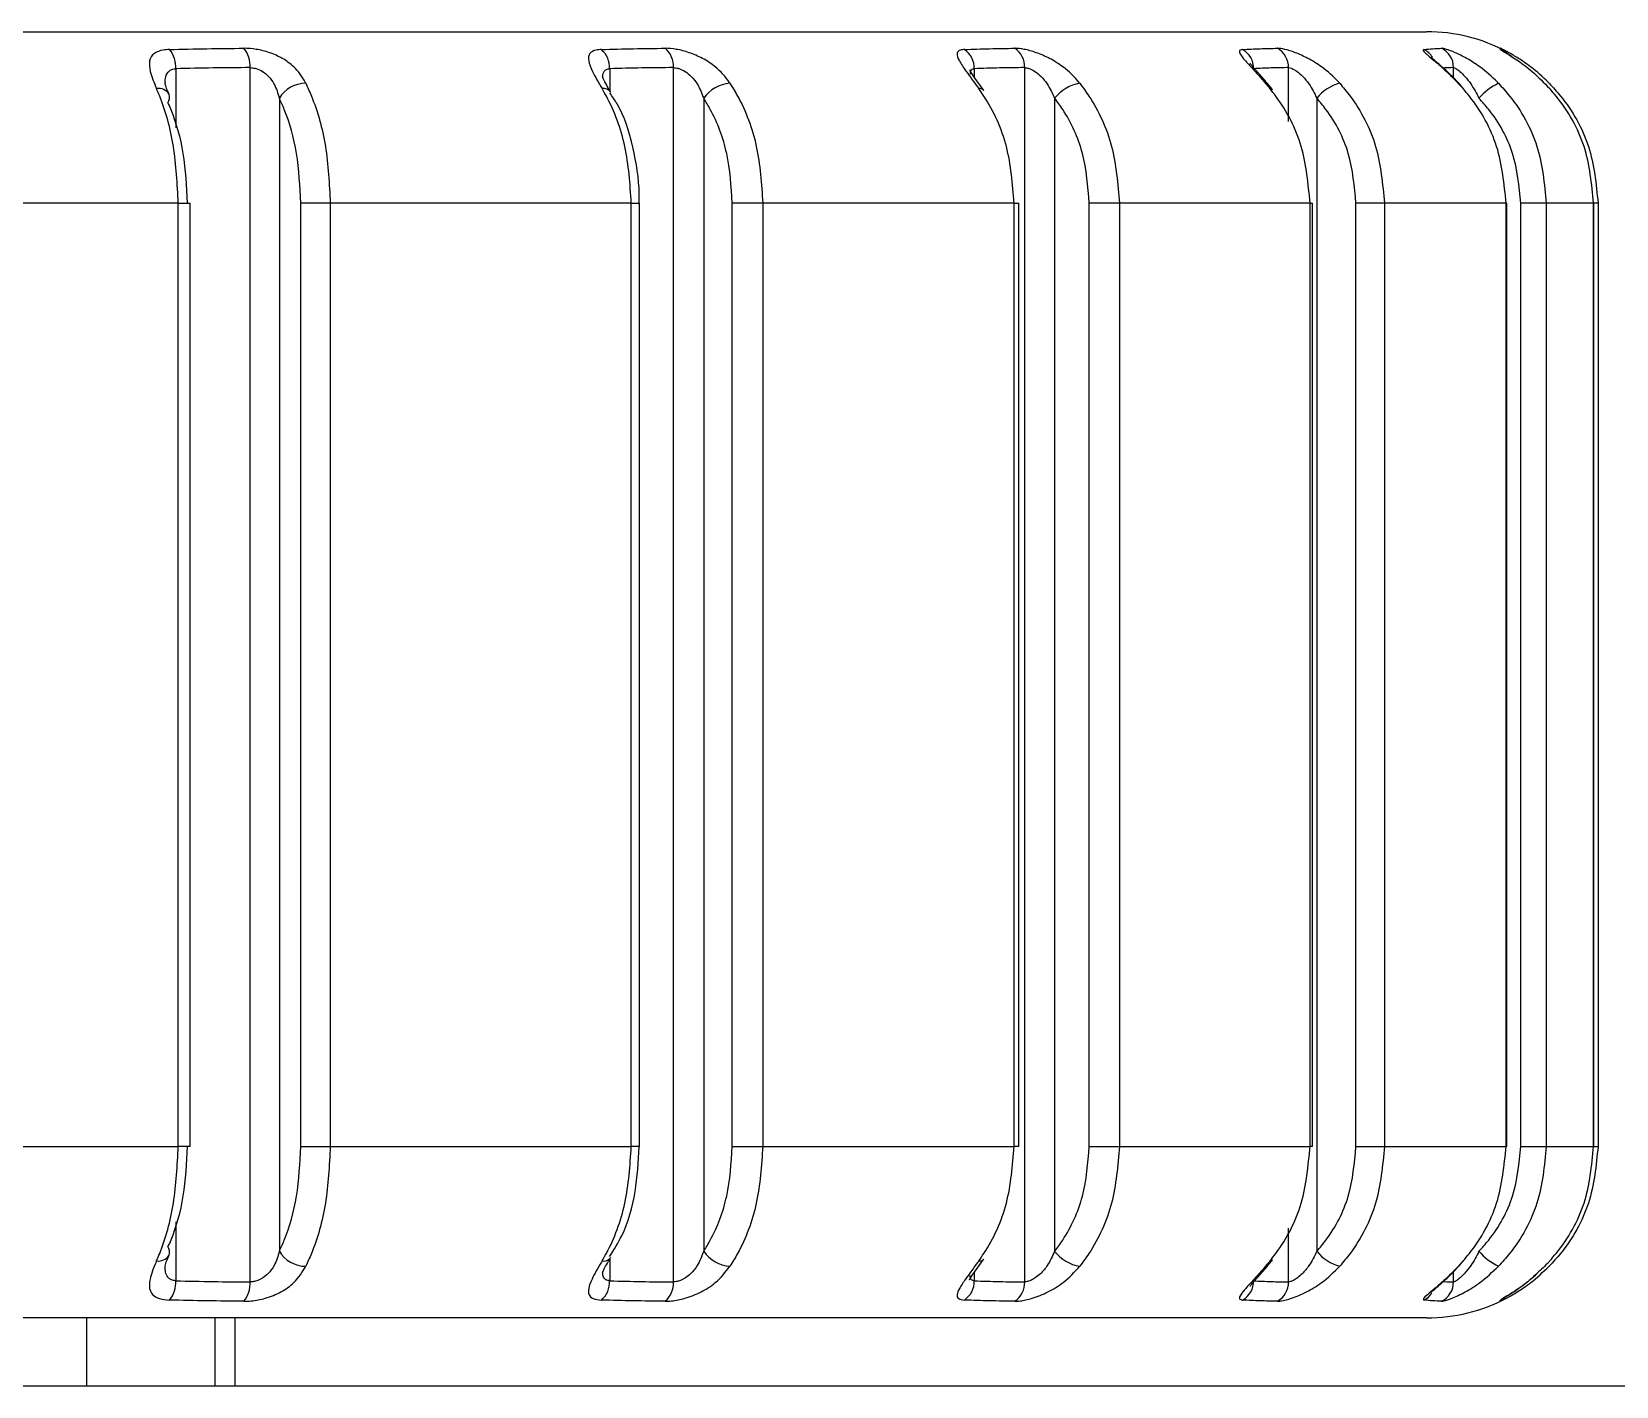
# Model space of a CAD drawing. Header units: millimetres. Extents: x -2889 to 8174, y 2447 to 8478.
# Drawn here: x 1574.374 to 1578.069, y 3410.415 to 3413.575 of the extents above; entities that cross this region are included whole.
import ezdxf

# ---------------------------------------------------------------- set-up
doc = ezdxf.new("R2010")
doc.units = ezdxf.units.MM

msp = doc.modelspace()

# ---------------------------------------------------------------- linework, layer by layer
at = {"color": 7, "linetype": 'Continuous', "lineweight": 25}
for p, q in [((1566.4263, 3413.5751), (1577.6263, 3413.5751)), ((1574.883, 3410.659), (1574.883, 3413.4913)), ((1575.8701, 3410.659), (1575.8701, 3413.4913)), ((1576.6892, 3410.659), (1576.6892, 3413.4913)), ((1574.9513, 3413.4199), (1574.9513, 3410.7304)), ((1575.9407, 3413.4199), (1575.9407, 3410.7304)), ((1576.7591, 3413.4199), (1576.7591, 3410.7304)), ((1577.3706, 3413.4199), (1577.3706, 3410.7304)), ((1574.7155, 3413.1751), (1573.9283, 3413.1751)), ((1574.7155, 3410.9751), (1574.7155, 3413.1751)), ((1574.7431, 3410.9751), (1574.7431, 3413.1751)), ((1575.0699, 3413.1751), (1575.0012, 3413.1751)), ((1575.0012, 3410.9751), (1575.0012, 3413.1751)), ((1575.7719, 3413.1751), (1575.0699, 3413.1751)), ((1575.0699, 3413.1751), (1575.0699, 3410.9751)), ((1575.7719, 3410.9751), (1575.7719, 3413.1751)), ((1575.7907, 3410.9751), (1575.7907, 3413.1751)), ((1576.0784, 3413.1751), (1576.0075, 3413.1751)), ((1576.0075, 3410.9751), (1576.0075, 3413.1751)), ((1576.6646, 3413.1751), (1576.0784, 3413.1751)), ((1576.0784, 3413.1751), (1576.0784, 3410.9751)), ((1576.6646, 3410.9751), (1576.6646, 3413.1751)), ((1576.6646, 3413.1751), (1576.6759, 3413.1751)), ((1576.6759, 3410.9751), (1576.6759, 3413.1751)), ((1576.9099, 3413.1751), (1576.8398, 3413.1751)), ((1576.8398, 3410.9751), (1576.8398, 3413.1751)), ((1577.3545, 3413.1751), (1576.9099, 3413.1751)), ((1576.9099, 3413.1751), (1576.9099, 3410.9751)), ((1577.3545, 3410.9751), (1577.3545, 3413.1751)), ((1577.3545, 3413.1751), (1577.3601, 3413.1751)), ((1577.3601, 3410.9751), (1577.3601, 3413.1751)), ((1577.5279, 3413.1751), (1577.4617, 3413.1751)), ((1577.4617, 3410.9751), (1577.4617, 3413.1751)), ((1577.8117, 3413.1751), (1577.5279, 3413.1751)), ((1577.5279, 3413.1751), (1577.5279, 3410.9751)), ((1577.8117, 3410.9751), (1577.8117, 3413.1751)), ((1577.8117, 3413.1751), (1577.8135, 3413.1751)), ((1577.8135, 3410.9751), (1577.8135, 3413.1751)), ((1577.8461, 3410.9751), (1577.8461, 3413.1751)), ((1577.9055, 3413.1751), (1577.8461, 3413.1751)), ((1578.0159, 3413.1751), (1577.9055, 3413.1751)), ((1577.9055, 3413.1751), (1577.9055, 3410.9751)), ((1578.0159, 3410.9751), (1578.0159, 3413.1751)), ((1578.0159, 3413.1751), (1578.016, 3413.1751)), ((1578.016, 3410.9751), (1578.016, 3413.1751)), ((1578.0261, 3413.1751), (1578.0261, 3410.9751)), ((1573.9283, 3410.9751), (1574.7155, 3410.9751)), ((1575.0012, 3410.9751), (1575.0699, 3410.9751)), ((1575.0699, 3410.9751), (1575.7719, 3410.9751)), ((1575.79, 3410.9744), (1575.7901, 3410.9751)), ((1576.0075, 3410.9751), (1576.0784, 3410.9751)), ((1576.0784, 3410.9751), (1576.6646, 3410.9751)), ((1576.6759, 3410.9751), (1576.6646, 3410.9751)), ((1576.8398, 3410.9751), (1576.9099, 3410.9751)), ((1576.9099, 3410.9751), (1577.3545, 3410.9751)), ((1577.3601, 3410.9751), (1577.3545, 3410.9751)), ((1577.4617, 3410.9751), (1577.5279, 3410.9751)), ((1577.5279, 3410.9751), (1577.8117, 3410.9751)), ((1577.8135, 3410.9751), (1577.8117, 3410.9751)), ((1577.8461, 3410.9751), (1577.9055, 3410.9751)), ((1577.9055, 3410.9751), (1578.0159, 3410.9751)), ((1578.016, 3410.9751), (1578.0159, 3410.9751)), ((1577.6263, 3410.5751), (1566.4263, 3410.5751)), ((1574.5012, 3410.5751), (1574.5012, 3410.4155)), ((1574.8012, 3410.5751), (1574.8012, 3410.4155)), ((1574.8476, 3410.5751), (1574.8476, 3410.4155)), ((1629.4739, 3410.4155), (1564.4739, 3410.4155))]:
    msp.add_line(p, q, dxfattribs=at)
at = {"color": 8, "linetype": 'Continuous', "lineweight": 25}
for p, q in [((1574.7098, 3413.4887), (1574.7098, 3413.3511)), ((1575.7215, 3413.4887), (1575.7215, 3413.4384)), ((1576.5717, 3413.4887), (1576.5717, 3413.4691)), ((1577.3045, 3413.3658), (1577.3045, 3413.4913)), ((1577.6892, 3413.4673), (1577.6892, 3413.4913)), ((1574.7155, 3413.1751), (1574.7431, 3413.1751)), ((1575.7719, 3413.1751), (1575.7906, 3413.1751)), ((1578.0261, 3413.1751), (1578.016, 3413.1751)), ((1574.7431, 3410.9751), (1574.7155, 3410.9751)), ((1575.7907, 3410.9751), (1575.7719, 3410.9751)), ((1578.0159, 3410.9751), (1578.0261, 3410.9751)), ((1574.7098, 3410.7992), (1574.7098, 3410.6615)), ((1577.3045, 3410.659), (1577.3045, 3410.7844)), ((1575.7215, 3410.712), (1575.7215, 3410.6615)), ((1576.5717, 3410.6812), (1576.5717, 3410.6615)), ((1577.6892, 3410.659), (1577.6892, 3410.6829))]:
    msp.add_line(p, q, dxfattribs=at)
at = {"color": 7, "linetype": 'Continuous', "lineweight": 25, "flags": 128}
for points in [[(1577.2612, 3413.4423), (1577.2649, 3413.442), (1577.267, 3413.4404)], [(1577.267, 3410.7098), (1577.2649, 3410.7083), (1577.2612, 3410.7079)], [(1577.7134, 3410.7085), (1577.7133, 3410.7083), (1577.7116, 3410.7079)], [(1577.8048, 3410.6179), (1577.8039, 3410.6173), (1577.7978, 3410.6139)]]:
    msp.add_lwpolyline(points, dxfattribs=at)
at = {"color": 7, "linetype": 'Continuous', "lineweight": 25}
for centre, radius, start, end in [((1577.6263, 3413.1751), 0.4, 62.0225, 90), ((1574.6429, 3413.4915), 0.067, 357.6106, 38.8224), ((1574.8178, 3413.4953), 0.0654, 356.4647, 38.9804), ((1575.6646, 3413.4908), 0.0569, 357.9553, 48.7224), ((1575.8144, 3413.4942), 0.0558, 356.9536, 49.1901), ((1576.5189, 3413.4899), 0.0528, 358.766, 55.7295), ((1576.6372, 3413.4931), 0.052, 357.9866, 56.3945), ((1577.1721, 3413.4891), 0.0511, 359.5655, 60.3176), ((1577.2539, 3413.4921), 0.0506, 359.0433, 61.1013), ((1577.639, 3413.4915), 0.0501, 359.7762, 63.7422), ((1575.0136, 3413.3819), 0.073, 90.6732, 148.6115), ((1576.0086, 3413.3721), 0.083, 94.5318, 144.8623), ((1576.8323, 3413.3638), 0.0922, 99.1875, 142.5525), ((1577.4518, 3413.3543), 0.1044, 105.622, 141.0863), ((1577.8551, 3413.3283), 0.1406, 115.8226, 139.3493), ((1574.6728, 3413.4215), 0.0225, 326.1661, 18.541), ((1576.5844, 3413.4301), 0.0125, 39.0142, 100.6048), ((1574.6729, 3410.7289), 0.0224, 340.1848, 33.9309), ((1575.0136, 3410.7684), 0.073, 211.3885, 269.3268), ((1576.0086, 3410.7782), 0.083, 215.1377, 265.4682), ((1576.8323, 3410.7865), 0.0922, 217.4475, 260.8125), ((1577.4518, 3410.796), 0.1044, 218.9137, 254.378), ((1577.8551, 3410.822), 0.1406, 220.6507, 244.1774), ((1576.5844, 3410.7202), 0.0124, 259.379, 321.1248), ((1574.6429, 3410.6588), 0.067, 321.1776, 2.3894), ((1574.8178, 3410.655), 0.0654, 321.0196, 3.5353), ((1575.6646, 3410.6595), 0.0569, 311.2776, 2.0447), ((1575.8144, 3410.6561), 0.0558, 310.8099, 3.0464), ((1576.5189, 3410.6604), 0.0528, 304.2705, 1.234), ((1576.6372, 3410.6572), 0.052, 303.6055, 2.0134), ((1577.1721, 3410.6612), 0.0511, 299.6824, 0.4345), ((1577.2539, 3410.6582), 0.0506, 298.8987, 0.9567), ((1577.639, 3410.6588), 0.0501, 296.2578, 0.2238), ((1577.6263, 3410.9751), 0.4, 270, 297.7862), ((1577.7763, 3410.6616), 0.05, 296.3328, 313.7619)]:
    msp.add_arc(centre, radius, start, end, dxfattribs=at)
at = {"color": 8, "linetype": 'Continuous', "lineweight": 25}
for centre, radius, start, end in [((1577.5978, 3413.4893), 0.0496, 32.0047, 63.1173), ((1577.7763, 3413.4913), 0.05, 41.8889, 64.5849), ((1574.6699, 3413.415), 0.0278, 29.3129, 100.5239), ((1575.7074, 3413.4225), 0.0201, 34.8639, 100.1093), ((1574.6695, 3410.7364), 0.0288, 260.8169, 328.3182), ((1575.7074, 3410.7277), 0.0201, 259.8444, 325.5423), ((1577.5978, 3410.661), 0.0496, 296.8748, 325.3571)]:
    msp.add_arc(centre, radius, start, end, dxfattribs=at)
at = {"color": 7, "linetype": 'Continuous', "lineweight": 25}
for points, knots in [([(1574.6951, 3413.5335), (1574.69, 3413.5332), (1574.6757, 3413.5322), (1574.6651, 3413.5281), (1574.6538, 3413.5202), (1574.6467, 3413.5079), (1574.6491, 3413.4806), (1574.6591, 3413.4562), (1574.6649, 3413.4423)], [0, 0, 0, 0, 0.092122, 0.262386, 0.269354, 0.484813, 0.707237, 1, 1, 1, 1]), ([(1574.6951, 3413.5335), (1574.7241, 3413.5343), (1574.7819, 3413.5357), (1574.8398, 3413.5362), (1574.8686, 3413.5364)], [0, 0, 0, 0, 0.502163, 1, 1, 1, 1]), ([(1575.0128, 3413.4548), (1575.0124, 3413.4556), (1575.0055, 3413.4694), (1574.99, 3413.4906), (1574.9599, 3413.5131), (1574.9295, 3413.5267), (1574.8974, 3413.535), (1574.8781, 3413.536), (1574.8686, 3413.5364)], [0, 0, 0, 0, 0.017221, 0.303134, 0.498408, 0.673919, 0.839322, 1, 1, 1, 1]), ([(1575.7022, 3413.5335), (1575.6979, 3413.5332), (1575.6859, 3413.5322), (1575.6786, 3413.5281), (1575.672, 3413.5202), (1575.6706, 3413.5079), (1575.6813, 3413.4806), (1575.6957, 3413.4562), (1575.7038, 3413.4423)], [0, 0, 0, 0, 0.092122, 0.262386, 0.269354, 0.484813, 0.707237, 1, 1, 1, 1]), ([(1575.7022, 3413.5335), (1575.727, 3413.5343), (1575.7765, 3413.5357), (1575.8262, 3413.5362), (1575.8509, 3413.5364)], [0, 0, 0, 0, 0.502163, 1, 1, 1, 1]), ([(1576.002, 3413.4548), (1576.0015, 3413.4556), (1575.9923, 3413.4694), (1575.9732, 3413.4906), (1575.9396, 3413.5131), (1575.9079, 3413.5267), (1575.8763, 3413.535), (1575.8593, 3413.536), (1575.8509, 3413.5364)], [0, 0, 0, 0, 0.017221, 0.303134, 0.498408, 0.673919, 0.839322, 1, 1, 1, 1]), ([(1576.5486, 3413.5335), (1576.5454, 3413.5332), (1576.5362, 3413.5322), (1576.5324, 3413.5281), (1576.5309, 3413.5202), (1576.5352, 3413.5079), (1576.5539, 3413.4806), (1576.5719, 3413.4562), (1576.5821, 3413.4423)], [0, 0, 0, 0, 0.092122, 0.262386, 0.269354, 0.484813, 0.707237, 1, 1, 1, 1]), ([(1576.5486, 3413.5335), (1576.5682, 3413.5343), (1576.6072, 3413.5357), (1576.6465, 3413.5362), (1576.666, 3413.5364)], [0, 0, 0, 0, 0.502163, 1, 1, 1, 1]), ([(1576.8176, 3413.4548), (1576.8169, 3413.4556), (1576.8059, 3413.4694), (1576.784, 3413.4906), (1576.7483, 3413.5131), (1576.7166, 3413.5267), (1576.6871, 3413.535), (1576.673, 3413.536), (1576.666, 3413.5364)], [0, 0, 0, 0, 0.017221, 0.303134, 0.498408, 0.673919, 0.839322, 1, 1, 1, 1]), ([(1577.1974, 3413.5335), (1577.1953, 3413.5332), (1577.1894, 3413.5322), (1577.1894, 3413.5281), (1577.193, 3413.5202), (1577.2028, 3413.5079), (1577.2285, 3413.4806), (1577.2494, 3413.4562), (1577.2612, 3413.4423)], [0, 0, 0, 0, 0.092122, 0.262386, 0.269354, 0.484813, 0.707237, 1, 1, 1, 1]), ([(1577.1974, 3413.5335), (1577.2109, 3413.5343), (1577.2378, 3413.5357), (1577.2649, 3413.5362), (1577.2784, 3413.5364)], [0, 0, 0, 0, 0.502163, 1, 1, 1, 1]), ([(1577.4237, 3413.4548), (1577.423, 3413.4556), (1577.4105, 3413.4694), (1577.3868, 3413.4906), (1577.3506, 3413.5131), (1577.3204, 3413.5267), (1577.2941, 3413.535), (1577.2836, 3413.536), (1577.2784, 3413.5364)], [0, 0, 0, 0, 0.017221, 0.3031336, 0.4984082, 0.6739189, 0.8393223, 1, 1, 1, 1]), ([(1577.6202, 3413.5335), (1577.6193, 3413.5332), (1577.6169, 3413.5322), (1577.6206, 3413.5281), (1577.6292, 3413.5202), (1577.6441, 3413.5079), (1577.6758, 3413.4806), (1577.6986, 3413.4562), (1577.7116, 3413.4423)], [0, 0, 0, 0, 0.092122, 0.262386, 0.269354, 0.484813, 0.707237, 1, 1, 1, 1]), ([(1577.6202, 3413.5335), (1577.627, 3413.5343), (1577.6406, 3413.5357), (1577.6544, 3413.5362), (1577.6612, 3413.5364)], [0, 0, 0, 0, 0.502163, 1, 1, 1, 1]), ([(1577.7939, 3413.4548), (1577.7932, 3413.4556), (1577.7798, 3413.4694), (1577.7553, 3413.4906), (1577.7203, 3413.5131), (1577.6928, 3413.5267), (1577.6709, 3413.535), (1577.6644, 3413.536), (1577.6612, 3413.5364)], [0, 0, 0, 0, 0.017221, 0.303134, 0.498408, 0.673919, 0.839322, 1, 1, 1, 1]), ([(1577.9121, 3413.4548), (1577.9113, 3413.4556), (1577.8977, 3413.4694), (1577.8734, 3413.4906), (1577.841, 3413.5131), (1577.8176, 3413.5267), (1577.801, 3413.535), (1577.7989, 3413.536), (1577.7978, 3413.5364)], [0, 0, 0, 0, 0.017221, 0.303134, 0.498408, 0.673919, 0.839322, 1, 1, 1, 1]), ([(1577.7985, 3413.5335), (1577.7983, 3413.5343), (1577.798, 3413.5357), (1577.7978, 3413.5362), (1577.7978, 3413.5364)], [0, 0, 0, 0, 0.501974, 1, 1, 1, 1]), ([(1577.8256, 3413.5169), (1577.8201, 3413.5204), (1577.8115, 3413.5257), (1577.8053, 3413.5294), (1577.8051, 3413.5295), (1577.805, 3413.5296)], [0, 0, 0, 0, 0.560126, 0.866722, 1, 1, 1, 1]), ([(1574.883, 3413.4913), (1574.8543, 3413.4911), (1574.7965, 3413.4907), (1574.7388, 3413.4894), (1574.7098, 3413.4887)], [0, 0, 0, 0, 0.497895, 1, 1, 1, 1]), ([(1574.883, 3413.4913), (1574.8869, 3413.491), (1574.8916, 3413.4907), (1574.9016, 3413.4879), (1574.9132, 3413.4825), (1574.9278, 3413.4702), (1574.9424, 3413.4494), (1574.9479, 3413.4313), (1574.9513, 3413.4199)], [0, 0, 0, 0, 0.11624, 0.138706, 0.285713, 0.452162, 0.653789, 1, 1, 1, 1]), ([(1575.8701, 3413.4913), (1575.8455, 3413.4911), (1575.7959, 3413.4907), (1575.7464, 3413.4894), (1575.7215, 3413.4887)], [0, 0, 0, 0, 0.497895, 1, 1, 1, 1]), ([(1575.8701, 3413.4913), (1575.8736, 3413.491), (1575.8777, 3413.4907), (1575.8869, 3413.4879), (1575.8982, 3413.4825), (1575.9132, 3413.4702), (1575.9294, 3413.4494), (1575.9363, 3413.4313), (1575.9407, 3413.4199)], [0, 0, 0, 0, 0.11624, 0.138706, 0.285713, 0.452162, 0.653789, 1, 1, 1, 1]), ([(1576.594, 3413.4379), (1576.5898, 3413.4438), (1576.5798, 3413.4575), (1576.5685, 3413.4734), (1576.5623, 3413.483), (1576.5605, 3413.4868), (1576.5607, 3413.4862), (1576.5608, 3413.4861)], [0, 0, 0, 0, 0.269136, 0.626617, 0.839944, 0.975934, 1, 1, 1, 1]), ([(1576.6892, 3413.4913), (1576.6697, 3413.4911), (1576.6305, 3413.4907), (1576.5913, 3413.4894), (1576.5717, 3413.4887)], [0, 0, 0, 0, 0.497895, 1, 1, 1, 1]), ([(1576.6892, 3413.4913), (1576.692, 3413.491), (1576.6954, 3413.4907), (1576.7035, 3413.4879), (1576.7139, 3413.4825), (1576.7287, 3413.4702), (1576.7457, 3413.4494), (1576.7539, 3413.4313), (1576.7591, 3413.4199)], [0, 0, 0, 0, 0.11624, 0.138706, 0.285713, 0.452162, 0.653789, 1, 1, 1, 1]), ([(1577.2668, 3413.4403), (1577.2618, 3413.4464), (1577.2491, 3413.4621), (1577.2321, 3413.4809), (1577.2201, 3413.4944), (1577.2151, 3413.5008), (1577.2146, 3413.5015), (1577.2144, 3413.5018)], [0, 0, 0, 0, 0.223304, 0.564017, 0.780762, 0.912555, 1, 1, 1, 1]), ([(1577.3045, 3413.4913), (1577.291, 3413.4911), (1577.2639, 3413.4907), (1577.2368, 3413.4894), (1577.2232, 3413.4887)], [0, 0, 0, 0, 0.497895, 1, 1, 1, 1]), ([(1577.3045, 3413.4913), (1577.3066, 3413.491), (1577.309, 3413.4907), (1577.3157, 3413.4879), (1577.3248, 3413.4825), (1577.3388, 3413.4702), (1577.3558, 3413.4494), (1577.3648, 3413.4313), (1577.3706, 3413.4199)], [0, 0, 0, 0, 0.11624, 0.138706, 0.285713, 0.452162, 0.653789, 1, 1, 1, 1]), ([(1577.7107, 3413.4441), (1577.7059, 3413.4497), (1577.6905, 3413.4674), (1577.6672, 3413.4889), (1577.6478, 3413.5059), (1577.6394, 3413.5132), (1577.6363, 3413.5163), (1577.6365, 3413.516), (1577.6365, 3413.516)], [0, 0, 0, 0, 0.16536, 0.530363, 0.752492, 0.88644, 0.97382, 1, 1, 1, 1]), ([(1577.6892, 3413.4913), (1577.6904, 3413.491), (1577.6918, 3413.4907), (1577.6967, 3413.4879), (1577.7041, 3413.4825), (1577.7166, 3413.4702), (1577.733, 3413.4494), (1577.7425, 3413.4313), (1577.7485, 3413.4199)], [0, 0, 0, 0, 0.1162399, 0.1387058, 0.2857128, 0.4521617, 0.6537888, 1, 1, 1, 1]), ([(1577.8254, 3413.5167), (1577.8302, 3413.5137), (1577.8439, 3413.505), (1577.8766, 3413.4803), (1577.9001, 3413.4561), (1577.9135, 3413.4423)], [0, 0, 0, 0, 0.188864, 0.53906, 1, 1, 1, 1]), ([(1574.6945, 3413.4288), (1574.6922, 3413.4337), (1574.6876, 3413.4435), (1574.685, 3413.4534), (1574.6849, 3413.4548), (1574.6848, 3413.4554)], [0, 0, 0, 0, 0.366324, 0.724799, 1, 1, 1, 1]), ([(1575.0128, 3413.4548), (1575.0172, 3413.4451), (1575.0369, 3413.4023), (1575.0632, 3413.3099), (1575.0677, 3413.2201), (1575.0699, 3413.1751)], [0, 0, 0, 0, 0.129122, 0.56456, 1, 1, 1, 1]), ([(1575.724, 3413.4342), (1575.7206, 3413.4397), (1575.7135, 3413.4515), (1575.7073, 3413.4636), (1575.7048, 3413.4704), (1575.7048, 3413.4704), (1575.7048, 3413.4705)], [0, 0, 0, 0, 0.316282, 0.676359, 0.890629, 1, 1, 1, 1]), ([(1576.002, 3413.4548), (1576.008, 3413.4451), (1576.0343, 3413.4023), (1576.0695, 3413.3099), (1576.0755, 3413.2201), (1576.0784, 3413.1751)], [0, 0, 0, 0, 0.129122, 0.56456, 1, 1, 1, 1]), ([(1576.8176, 3413.4548), (1576.8248, 3413.4451), (1576.8565, 3413.4023), (1576.8991, 3413.3099), (1576.9063, 3413.2201), (1576.9099, 3413.1751)], [0, 0, 0, 0, 0.129122, 0.56456, 1, 1, 1, 1]), ([(1577.4237, 3413.4548), (1577.4319, 3413.4451), (1577.4677, 3413.4023), (1577.5157, 3413.3099), (1577.5238, 3413.2201), (1577.5279, 3413.1751)], [0, 0, 0, 0, 0.129122, 0.56456, 1, 1, 1, 1]), ([(1577.7939, 3413.4548), (1577.8027, 3413.4451), (1577.841, 3413.4023), (1577.8924, 3413.3099), (1577.9011, 3413.2201), (1577.9055, 3413.1751)], [0, 0, 0, 0, 0.129122, 0.56456, 1, 1, 1, 1]), ([(1577.9121, 3413.4548), (1577.921, 3413.4451), (1577.9602, 3413.4023), (1578.0128, 3413.3099), (1578.0217, 3413.2201), (1578.0261, 3413.1751)], [0, 0, 0, 0, 0.129122, 0.56456, 1, 1, 1, 1]), ([(1574.7155, 3413.1751), (1574.7133, 3413.22), (1574.7089, 3413.3097), (1574.6843, 3413.3969), (1574.6673, 3413.4365), (1574.6649, 3413.4423)], [0, 0, 0, 0, 0.460321, 0.920593, 1, 1, 1, 1]), ([(1575.0012, 3413.1751), (1574.9993, 3413.2144), (1574.9954, 3413.293), (1574.9724, 3413.3739), (1574.9552, 3413.4113), (1574.9513, 3413.4199)], [0, 0, 0, 0, 0.435439, 0.870878, 1, 1, 1, 1]), ([(1575.7719, 3413.1751), (1575.7689, 3413.22), (1575.7631, 3413.3097), (1575.7299, 3413.3969), (1575.7072, 3413.4365), (1575.7038, 3413.4423)], [0, 0, 0, 0, 0.460321, 0.920593, 1, 1, 1, 1]), ([(1575.7899, 3413.1751), (1575.7901, 3413.1821), (1575.7913, 3413.2263), (1575.7773, 3413.3069), (1575.7528, 3413.3887), (1575.7275, 3413.424), (1575.7216, 3413.4323)], [0, 0, 0, 0, 0.073968, 0.471364, 0.875148, 1, 1, 1, 1]), ([(1576.0075, 3413.1751), (1576.0049, 3413.2144), (1575.9997, 3413.293), (1575.9689, 3413.3739), (1575.946, 3413.4113), (1575.9407, 3413.4199)], [0, 0, 0, 0, 0.435439, 0.870878, 1, 1, 1, 1]), ([(1576.6646, 3413.1751), (1576.661, 3413.22), (1576.6539, 3413.3097), (1576.6137, 3413.3969), (1576.5861, 3413.4365), (1576.5821, 3413.4423)], [0, 0, 0, 0, 0.460321, 0.920593, 1, 1, 1, 1]), ([(1576.8398, 3413.1751), (1576.8367, 3413.2144), (1576.8304, 3413.293), (1576.7932, 3413.3739), (1576.7654, 3413.4113), (1576.7591, 3413.4199)], [0, 0, 0, 0, 0.435439, 0.870878, 1, 1, 1, 1]), ([(1577.3545, 3413.1751), (1577.3505, 3413.22), (1577.3425, 3413.3097), (1577.297, 3413.3969), (1577.2658, 3413.4365), (1577.2612, 3413.4423)], [0, 0, 0, 0, 0.460321, 0.920593, 1, 1, 1, 1]), ([(1577.4617, 3413.1751), (1577.4582, 3413.2144), (1577.4511, 3413.293), (1577.4091, 3413.3739), (1577.3777, 3413.4113), (1577.3706, 3413.4199)], [0, 0, 0, 0, 0.435439, 0.870878, 1, 1, 1, 1]), ([(1577.8117, 3413.1751), (1577.8074, 3413.22), (1577.7987, 3413.3097), (1577.75, 3413.3969), (1577.7165, 3413.4365), (1577.7116, 3413.4423)], [0, 0, 0, 0, 0.460321, 0.920593, 1, 1, 1, 1]), ([(1577.8461, 3413.1751), (1577.8423, 3413.2144), (1577.8347, 3413.293), (1577.7897, 3413.3739), (1577.7562, 3413.4113), (1577.7485, 3413.4199)], [0, 0, 0, 0, 0.435439, 0.870878, 1, 1, 1, 1]), ([(1578.0159, 3413.1751), (1578.0115, 3413.22), (1578.0027, 3413.3097), (1577.9528, 3413.3969), (1577.9185, 3413.4365), (1577.9135, 3413.4423)], [0, 0, 0, 0, 0.460321, 0.920593, 1, 1, 1, 1]), ([(1574.6915, 3413.4089), (1574.6937, 3413.4038), (1574.7087, 3413.3692), (1574.7306, 3413.2929), (1574.7344, 3413.2144), (1574.7364, 3413.1751)], [0, 0, 0, 0, 0.079415, 0.539702, 1, 1, 1, 1]), ([(1574.6649, 3410.7079), (1574.6673, 3410.7138), (1574.6843, 3410.7534), (1574.7089, 3410.8405), (1574.7133, 3410.9303), (1574.7155, 3410.9751)], [0, 0, 0, 0, 0.079407, 0.539679, 1, 1, 1, 1]), ([(1574.7364, 3410.9751), (1574.7344, 3410.9359), (1574.7306, 3410.8574), (1574.7087, 3410.7811), (1574.6937, 3410.7464), (1574.6915, 3410.7413)], [0, 0, 0, 0, 0.460298, 0.920585, 1, 1, 1, 1]), ([(1574.9513, 3410.7304), (1574.9552, 3410.739), (1574.9724, 3410.7764), (1574.9954, 3410.8573), (1574.9993, 3410.9358), (1575.0012, 3410.9751)], [0, 0, 0, 0, 0.129122, 0.564561, 1, 1, 1, 1]), ([(1575.0699, 3410.9751), (1575.0677, 3410.9302), (1575.0632, 3410.8404), (1575.0369, 3410.748), (1575.0172, 3410.7052), (1575.0128, 3410.6954)], [0, 0, 0, 0, 0.43544, 0.870878, 1, 1, 1, 1]), ([(1575.7038, 3410.7079), (1575.7072, 3410.7138), (1575.7299, 3410.7534), (1575.7631, 3410.8405), (1575.7689, 3410.9303), (1575.7719, 3410.9751)], [0, 0, 0, 0, 0.079407, 0.539679, 1, 1, 1, 1]), ([(1575.7213, 3410.718), (1575.7312, 3410.7338), (1575.7589, 3410.7776), (1575.7844, 3410.8668), (1575.7882, 3410.9393), (1575.79, 3410.9744)], [0, 0, 0, 0, 0.223451, 0.623511, 1, 1, 1, 1]), ([(1575.9407, 3410.7304), (1575.946, 3410.739), (1575.9689, 3410.7764), (1575.9997, 3410.8573), (1576.0049, 3410.9358), (1576.0075, 3410.9751)], [0, 0, 0, 0, 0.129122, 0.564561, 1, 1, 1, 1]), ([(1576.0784, 3410.9751), (1576.0755, 3410.9302), (1576.0695, 3410.8404), (1576.0343, 3410.748), (1576.008, 3410.7052), (1576.002, 3410.6954)], [0, 0, 0, 0, 0.43544, 0.870878, 1, 1, 1, 1]), ([(1576.5821, 3410.7079), (1576.5861, 3410.7138), (1576.6137, 3410.7534), (1576.6539, 3410.8405), (1576.661, 3410.9303), (1576.6646, 3410.9751)], [0, 0, 0, 0, 0.079407, 0.539679, 1, 1, 1, 1]), ([(1576.7591, 3410.7304), (1576.7654, 3410.739), (1576.7932, 3410.7764), (1576.8304, 3410.8573), (1576.8367, 3410.9358), (1576.8398, 3410.9751)], [0, 0, 0, 0, 0.129122, 0.564561, 1, 1, 1, 1]), ([(1576.9099, 3410.9751), (1576.9063, 3410.9302), (1576.8991, 3410.8404), (1576.8565, 3410.748), (1576.8248, 3410.7052), (1576.8176, 3410.6954)], [0, 0, 0, 0, 0.4354396, 0.8708783, 1, 1, 1, 1]), ([(1577.2612, 3410.7079), (1577.2658, 3410.7138), (1577.297, 3410.7534), (1577.3425, 3410.8405), (1577.3505, 3410.9303), (1577.3545, 3410.9751)], [0, 0, 0, 0, 0.0794067, 0.5396787, 1, 1, 1, 1]), ([(1577.3706, 3410.7304), (1577.3777, 3410.739), (1577.4091, 3410.7764), (1577.4511, 3410.8573), (1577.4582, 3410.9358), (1577.4617, 3410.9751)], [0, 0, 0, 0, 0.129122, 0.564561, 1, 1, 1, 1]), ([(1577.5279, 3410.9751), (1577.5238, 3410.9302), (1577.5157, 3410.8404), (1577.4677, 3410.748), (1577.4319, 3410.7052), (1577.4237, 3410.6954)], [0, 0, 0, 0, 0.43544, 0.870878, 1, 1, 1, 1]), ([(1577.7116, 3410.7079), (1577.7165, 3410.7138), (1577.75, 3410.7534), (1577.7987, 3410.8405), (1577.8074, 3410.9303), (1577.8117, 3410.9751)], [0, 0, 0, 0, 0.079407, 0.539679, 1, 1, 1, 1]), ([(1577.7485, 3410.7304), (1577.7562, 3410.739), (1577.7897, 3410.7764), (1577.8347, 3410.8573), (1577.8423, 3410.9358), (1577.8461, 3410.9751)], [0, 0, 0, 0, 0.129122, 0.564561, 1, 1, 1, 1]), ([(1577.9055, 3410.9751), (1577.9011, 3410.9302), (1577.8924, 3410.8404), (1577.841, 3410.748), (1577.8027, 3410.7052), (1577.7939, 3410.6954)], [0, 0, 0, 0, 0.43544, 0.870878, 1, 1, 1, 1]), ([(1578.0261, 3410.9751), (1578.0217, 3410.9302), (1578.0128, 3410.8404), (1577.9602, 3410.748), (1577.921, 3410.7052), (1577.9121, 3410.6954)], [0, 0, 0, 0, 0.43544, 0.870878, 1, 1, 1, 1]), ([(1577.9135, 3410.7079), (1577.9185, 3410.7138), (1577.9528, 3410.7534), (1578.0027, 3410.8405), (1578.0115, 3410.9303), (1578.0159, 3410.9751)], [0, 0, 0, 0, 0.079407, 0.539679, 1, 1, 1, 1]), ([(1574.6849, 3410.6955), (1574.6849, 3410.6955), (1574.6848, 3410.6955), (1574.6864, 3410.7026), (1574.6895, 3410.7113), (1574.693, 3410.7188), (1574.6942, 3410.7212)], [0, 0, 0, 0, 0.183069, 0.46051, 0.825479, 1, 1, 1, 1]), ([(1574.9513, 3410.7304), (1574.9479, 3410.719), (1574.9423, 3410.7003), (1574.9276, 3410.6799), (1574.9156, 3410.67), (1574.9056, 3410.6641), (1574.8981, 3410.6612), (1574.8898, 3410.6593), (1574.8858, 3410.6591), (1574.883, 3410.659)], [0, 0, 0, 0, 0.343735, 0.56662, 0.703968, 0.762734, 0.879015, 0.917663, 1, 1, 1, 1]), ([(1575.7047, 3410.6796), (1575.7047, 3410.6795), (1575.7046, 3410.6789), (1575.7052, 3410.6815), (1575.7079, 3410.6876), (1575.7138, 3410.6994), (1575.7203, 3410.71), (1575.7237, 3410.7158)], [0, 0, 0, 0, 0.013096, 0.169843, 0.37061, 0.658535, 1, 1, 1, 1]), ([(1575.9407, 3410.7304), (1575.9364, 3410.719), (1575.9292, 3410.7003), (1575.913, 3410.6799), (1575.9007, 3410.67), (1575.8908, 3410.6641), (1575.8836, 3410.6612), (1575.876, 3410.6593), (1575.8725, 3410.6591), (1575.8701, 3410.659)], [0, 0, 0, 0, 0.343735, 0.56662, 0.703968, 0.762734, 0.879015, 0.917663, 1, 1, 1, 1]), ([(1576.7591, 3410.7304), (1576.7539, 3410.719), (1576.7455, 3410.7003), (1576.7285, 3410.6799), (1576.7164, 3410.67), (1576.707, 3410.6641), (1576.7006, 3410.6612), (1576.694, 3410.6593), (1576.6912, 3410.6591), (1576.6892, 3410.659)], [0, 0, 0, 0, 0.343735, 0.56662, 0.703968, 0.762734, 0.879015, 0.917663, 1, 1, 1, 1]), ([(1577.3706, 3410.7304), (1577.3649, 3410.719), (1577.3555, 3410.7003), (1577.3385, 3410.6799), (1577.3272, 3410.67), (1577.3187, 3410.6641), (1577.3132, 3410.6612), (1577.308, 3410.6593), (1577.3059, 3410.6591), (1577.3045, 3410.659)], [0, 0, 0, 0, 0.343735, 0.56662, 0.703968, 0.762734, 0.879015, 0.917663, 1, 1, 1, 1]), ([(1577.7485, 3410.7304), (1577.7425, 3410.719), (1577.7327, 3410.7003), (1577.7164, 3410.6799), (1577.7062, 3410.67), (1577.6992, 3410.6641), (1577.6948, 3410.6612), (1577.6911, 3410.6593), (1577.69, 3410.6591), (1577.6892, 3410.659)], [0, 0, 0, 0, 0.343735, 0.56662, 0.703968, 0.762734, 0.879015, 0.917663, 1, 1, 1, 1]), ([(1574.6649, 3410.7079), (1574.6645, 3410.7071), (1574.6577, 3410.6918), (1574.649, 3410.6685), (1574.6471, 3410.6438), (1574.6542, 3410.6287), (1574.6697, 3410.6192), (1574.6867, 3410.6175), (1574.6951, 3410.6167)], [0, 0, 0, 0, 0.017352, 0.313761, 0.508689, 0.681484, 0.843326, 1, 1, 1, 1]), ([(1574.8686, 3410.6139), (1574.8741, 3410.614), (1574.8898, 3410.6145), (1574.921, 3410.6205), (1574.9564, 3410.6349), (1574.9907, 3410.6593), (1575.0047, 3410.6822), (1575.0128, 3410.6954)], [0, 0, 0, 0, 0.0960234, 0.272505, 0.4818975, 0.6989082, 1, 1, 1, 1]), ([(1575.7038, 3410.7079), (1575.7033, 3410.7071), (1575.6942, 3410.6918), (1575.6808, 3410.6685), (1575.6714, 3410.6438), (1575.6719, 3410.6287), (1575.6812, 3410.6192), (1575.6953, 3410.6175), (1575.7022, 3410.6167)], [0, 0, 0, 0, 0.017352, 0.313761, 0.508689, 0.681484, 0.843326, 1, 1, 1, 1]), ([(1575.8509, 3410.6139), (1575.8557, 3410.614), (1575.8694, 3410.6145), (1575.8992, 3410.6205), (1575.9358, 3410.6349), (1575.9739, 3410.6593), (1575.9917, 3410.6822), (1576.002, 3410.6954)], [0, 0, 0, 0, 0.0960234, 0.272505, 0.4818975, 0.6989082, 1, 1, 1, 1]), ([(1576.5821, 3410.7079), (1576.5815, 3410.7071), (1576.5704, 3410.6918), (1576.553, 3410.6685), (1576.5363, 3410.6438), (1576.5303, 3410.6287), (1576.533, 3410.6192), (1576.5435, 3410.6175), (1576.5486, 3410.6167)], [0, 0, 0, 0, 0.017352, 0.313761, 0.508689, 0.681484, 0.843326, 1, 1, 1, 1]), ([(1576.5607, 3410.664), (1576.5608, 3410.6642), (1576.561, 3410.6646), (1576.5637, 3410.6695), (1576.5702, 3410.6794), (1576.5806, 3410.6939), (1576.5898, 3410.7065), (1576.594, 3410.7124)], [0, 0, 0, 0, 0.096581, 0.230009, 0.427805, 0.734772, 1, 1, 1, 1]), ([(1576.666, 3410.6139), (1576.67, 3410.614), (1576.6811, 3410.6145), (1576.7082, 3410.6205), (1576.7443, 3410.6349), (1576.7846, 3410.6593), (1576.8054, 3410.6822), (1576.8176, 3410.6954)], [0, 0, 0, 0, 0.096023, 0.272505, 0.481898, 0.698908, 1, 1, 1, 1]), ([(1577.2612, 3410.7079), (1577.2605, 3410.7071), (1577.248, 3410.6918), (1577.2272, 3410.6685), (1577.2042, 3410.6438), (1577.1918, 3410.6287), (1577.1878, 3410.6192), (1577.1942, 3410.6175), (1577.1974, 3410.6167)], [0, 0, 0, 0, 0.017352, 0.313761, 0.508689, 0.681484, 0.843326, 1, 1, 1, 1]), ([(1577.2144, 3410.6485), (1577.2145, 3410.6487), (1577.2148, 3410.649), (1577.2177, 3410.6528), (1577.2247, 3410.6611), (1577.2353, 3410.6728), (1577.2442, 3410.6832), (1577.2481, 3410.6877)], [0, 0, 0, 0, 0.091071, 0.228953, 0.43834, 0.759304, 1, 1, 1, 1]), ([(1577.2481, 3410.6877), (1577.2521, 3410.6921), (1577.2583, 3410.699), (1577.2646, 3410.7072), (1577.2668, 3410.71)], [0, 0, 0, 0, 0.652643, 1, 1, 1, 1]), ([(1577.2784, 3410.6139), (1577.2812, 3410.614), (1577.2893, 3410.6145), (1577.3126, 3410.6205), (1577.3466, 3410.6349), (1577.3873, 3410.6593), (1577.4103, 3410.6822), (1577.4237, 3410.6954)], [0, 0, 0, 0, 0.096023, 0.272505, 0.481898, 0.698908, 1, 1, 1, 1]), ([(1577.7116, 3410.7079), (1577.7108, 3410.7071), (1577.6974, 3410.6918), (1577.6742, 3410.6685), (1577.6458, 3410.6438), (1577.6275, 3410.6287), (1577.6171, 3410.6192), (1577.6192, 3410.6175), (1577.6202, 3410.6167)], [0, 0, 0, 0, 0.017352, 0.313761, 0.508689, 0.681484, 0.843326, 1, 1, 1, 1]), ([(1577.6364, 3410.6341), (1577.6364, 3410.6342), (1577.6367, 3410.6344), (1577.6398, 3410.6374), (1577.6476, 3410.6441), (1577.6633, 3410.6579), (1577.6868, 3410.6794), (1577.7041, 3410.6988), (1577.713, 3410.7088)], [0, 0, 0, 0, 0.0464, 0.125097, 0.242476, 0.430302, 0.707522, 1, 1, 1, 1]), ([(1577.6612, 3410.6139), (1577.6629, 3410.614), (1577.6676, 3410.6145), (1577.6859, 3410.6205), (1577.7163, 3410.6349), (1577.7557, 3410.6593), (1577.7798, 3410.6822), (1577.7939, 3410.6954)], [0, 0, 0, 0, 0.096023, 0.272505, 0.481898, 0.698908, 1, 1, 1, 1]), ([(1577.7978, 3410.6139), (1577.7982, 3410.614), (1577.7992, 3410.6145), (1577.8119, 3410.6205), (1577.8374, 3410.6349), (1577.8736, 3410.6593), (1577.8979, 3410.6822), (1577.9121, 3410.6954)], [0, 0, 0, 0, 0.0960234, 0.272505, 0.4818975, 0.6989082, 1, 1, 1, 1]), ([(1577.8049, 3410.6206), (1577.8048, 3410.6206), (1577.8048, 3410.6206), (1577.8069, 3410.6218), (1577.8134, 3410.6257), (1577.8283, 3410.6349), (1577.8533, 3410.6518), (1577.8733, 3410.669), (1577.8844, 3410.6786)], [0, 0, 0, 0, 0.0198377, 0.0894482, 0.2179506, 0.4037189, 0.6673599, 1, 1, 1, 1]), ([(1577.9135, 3410.7079), (1577.9127, 3410.7071), (1577.9034, 3410.6968), (1577.8932, 3410.6876), (1577.8838, 3410.6792)], [0, 0, 0, 0, 0.0820629, 1, 1, 1, 1]), ([(1574.7098, 3410.6615), (1574.7388, 3410.6609), (1574.7965, 3410.6596), (1574.8543, 3410.6592), (1574.883, 3410.659)], [0, 0, 0, 0, 0.502105, 1, 1, 1, 1]), ([(1575.7215, 3410.6615), (1575.7464, 3410.6609), (1575.7959, 3410.6596), (1575.8455, 3410.6592), (1575.8701, 3410.659)], [0, 0, 0, 0, 0.502105, 1, 1, 1, 1]), ([(1576.5717, 3410.6615), (1576.5913, 3410.6609), (1576.6305, 3410.6596), (1576.6697, 3410.6592), (1576.6892, 3410.659)], [0, 0, 0, 0, 0.502105, 1, 1, 1, 1]), ([(1577.2232, 3410.6615), (1577.2368, 3410.6609), (1577.2639, 3410.6596), (1577.291, 3410.6592), (1577.3045, 3410.659)], [0, 0, 0, 0, 0.502105, 1, 1, 1, 1]), ([(1574.8686, 3410.6139), (1574.8398, 3410.6141), (1574.7819, 3410.6146), (1574.7241, 3410.616), (1574.6951, 3410.6167)], [0, 0, 0, 0, 0.497837, 1, 1, 1, 1]), ([(1575.8509, 3410.6139), (1575.8262, 3410.6141), (1575.7765, 3410.6146), (1575.727, 3410.616), (1575.7022, 3410.6167)], [0, 0, 0, 0, 0.497837, 1, 1, 1, 1]), ([(1576.666, 3410.6139), (1576.6465, 3410.6141), (1576.6072, 3410.6146), (1576.5682, 3410.616), (1576.5486, 3410.6167)], [0, 0, 0, 0, 0.497837, 1, 1, 1, 1]), ([(1577.2784, 3410.6139), (1577.2649, 3410.6141), (1577.2378, 3410.6146), (1577.2109, 3410.616), (1577.1974, 3410.6167)], [0, 0, 0, 0, 0.497837, 1, 1, 1, 1]), ([(1577.6612, 3410.6139), (1577.6544, 3410.6141), (1577.6406, 3410.6146), (1577.627, 3410.616), (1577.6202, 3410.6167)], [0, 0, 0, 0, 0.497837, 1, 1, 1, 1]), ([(1577.7978, 3410.6139), (1577.7978, 3410.6141), (1577.798, 3410.6146), (1577.7983, 3410.616), (1577.7985, 3410.6167)], [0, 0, 0, 0, 0.497684, 1, 1, 1, 1])]:
    msp.add_open_spline(points, degree=3, knots=knots, dxfattribs=at)
at = {"color": 8, "linetype": 'Continuous', "lineweight": 25}
for points, knots in [([(1577.7985, 3413.5335), (1577.7989, 3413.5332), (1577.8001, 3413.5323), (1577.8074, 3413.5281), (1577.8165, 3413.5226), (1577.8211, 3413.5195), (1577.8254, 3413.5167)], [0, 0, 0, 0, 0.252487, 0.719149, 0.738244, 1, 1, 1, 1]), ([(1574.6855, 3413.4548), (1574.6853, 3413.4585), (1574.6849, 3413.4686), (1574.6894, 3413.4796), (1574.697, 3413.4855), (1574.7034, 3413.488), (1574.7073, 3413.4884), (1574.7098, 3413.4887)], [0, 0, 0, 0, 0.209477, 0.577582, 0.783141, 0.858504, 1, 1, 1, 1]), ([(1575.7053, 3413.4672), (1575.7055, 3413.4721), (1575.7059, 3413.4801), (1575.7111, 3413.4855), (1575.7161, 3413.488), (1575.7193, 3413.4884), (1575.7215, 3413.4887)], [0, 0, 0, 0, 0.4364211, 0.7106724, 0.8112197, 1, 1, 1, 1]), ([(1576.5628, 3413.4761), (1576.5626, 3413.4778), (1576.562, 3413.4823), (1576.5642, 3413.4855), (1576.5675, 3413.488), (1576.57, 3413.4885), (1576.5717, 3413.4887)], [0, 0, 0, 0, 0.208128, 0.593472, 0.734749, 1, 1, 1, 1]), ([(1577.6892, 3413.4913), (1577.6823, 3413.4911), (1577.6744, 3413.4909), (1577.6665, 3413.4903), (1577.6655, 3413.4902)], [0, 0, 0, 0, 0.872684, 1, 1, 1, 1]), ([(1574.7098, 3410.6615), (1574.7062, 3410.6621), (1574.7019, 3410.6626), (1574.6948, 3410.6661), (1574.6886, 3410.6724), (1574.685, 3410.6832), (1574.6852, 3410.6919), (1574.6853, 3410.6953)], [0, 0, 0, 0, 0.204792, 0.242994, 0.504038, 0.803943, 1, 1, 1, 1]), ([(1575.7215, 3410.6615), (1575.7184, 3410.6621), (1575.7148, 3410.6626), (1575.7095, 3410.6661), (1575.7055, 3410.6717), (1575.7053, 3410.6794), (1575.7052, 3410.6832)], [0, 0, 0, 0, 0.271284, 0.321889, 0.667689, 1, 1, 1, 1]), ([(1577.8838, 3410.6792), (1577.879, 3410.6745), (1577.8651, 3410.6608), (1577.8417, 3410.6439), (1577.8185, 3410.6287), (1577.802, 3410.6192), (1577.7997, 3410.6175), (1577.7985, 3410.6167)], [0, 0, 0, 0, 0.1297532, 0.3769497, 0.5960776, 0.801315, 1, 1, 1, 1]), ([(1576.5717, 3410.6615), (1576.5693, 3410.662), (1576.5666, 3410.6626), (1576.5632, 3410.6661), (1576.5616, 3410.669), (1576.5622, 3410.6732), (1576.5623, 3410.6736)], [0, 0, 0, 0, 0.385321, 0.457199, 0.94836, 1, 1, 1, 1]), ([(1577.6654, 3410.6601), (1577.6664, 3410.66), (1577.6744, 3410.6593), (1577.6823, 3410.6592), (1577.6892, 3410.659)], [0, 0, 0, 0, 0.129388, 1, 1, 1, 1])]:
    msp.add_open_spline(points, degree=3, knots=knots, dxfattribs=at)

doc.saveas('drawing.dxf')
